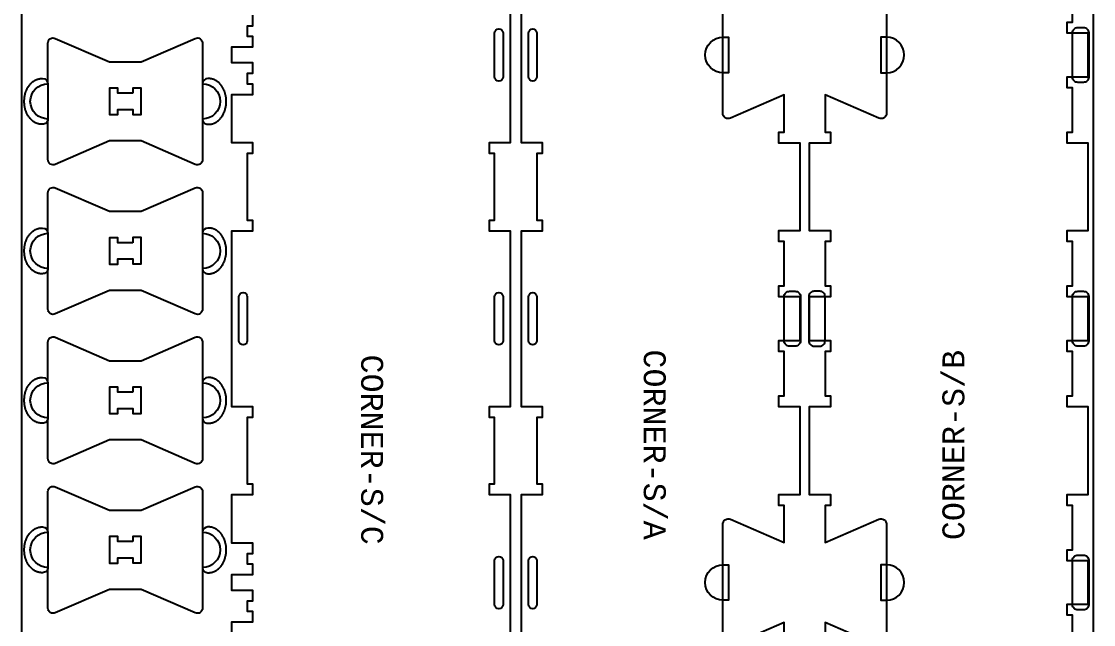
# Model space of a CAD drawing. Extents: x 0 to 12772, y 0 to 23683.
# Drawn here: x 794 to 2014, y 2190 to 2876 of the extents above; entities that cross this region are included whole.
import ezdxf

# ---------------------------------------------------------------- set-up
doc = ezdxf.new("R2010")
doc.units = 0
for name, color, linetype in [('0_SHEET_SPRUCEPLY_2440X122', 1, 'CONTINUOUS'), ('1_ANYTOOL_1MMDEEP_LABELS_S', 2, 'CONTINUOUS'), ('3_ANYTOOL_CUTTHROUGH_INSID', 4, 'CONTINUOUS'), ('4_ANYTOOL_CUTTHROUGH_OUTSI', 5, 'CONTINUOUS'), ('5_ANYTOOL_HALF_MILL_9MM_IN', 3, 'CONTINUOUS')]:
    doc.layers.add(name, color=color, linetype=linetype)
doc.styles.add('MONOTXT_REGULAR', font='')
doc.styles.get('MONOTXT_REGULAR').set_extended_font_data('Monotxt')

msp = doc.modelspace()

# ---------------------------------------------------------------- linework, layer by layer
at = {"layer": '0_SHEET_SPRUCEPLY_2440X122'}
msp.add_lwpolyline([(794.3, 1327.4), (2014.3, 1327.4), (2014.3, 3767.4), (794.3, 3767.4)], close=True, dxfattribs=at)
at = {"layer": '3_ANYTOOL_CUTTHROUGH_INSID'}
for points in [[(1332.8, 2812.4), (1332.8, 2862.4, -1), (1342.3, 2862.4), (1342.3, 2812.4, -1)], [(1380.8, 2862.4), (1380.8, 2812.4, -1), (1371.3, 2812.4), (1371.3, 2862.4, -1)], [(1051.3, 2512.4, -1), (1041.8, 2512.4), (1041.8, 2562.4, -1), (1051.3, 2562.4)], [(1332.8, 2512.4), (1332.8, 2562.4, -1), (1342.3, 2562.4), (1342.3, 2512.4, -1)], [(1380.8, 2562.4), (1380.8, 2512.4, -1), (1371.3, 2512.4), (1371.3, 2562.4, -1)], [(1332.8, 2212.4), (1332.8, 2262.4, -1), (1342.3, 2262.4), (1342.3, 2212.4, -1)], [(1380.8, 2262.4), (1380.8, 2212.4, -1), (1371.3, 2212.4), (1371.3, 2262.4, -1)]]:
    msp.add_lwpolyline(points, format="xyb", close=True, dxfattribs=at)
for points in [[(921, 2793.9), (903.9, 2793.9), (903.9, 2799.6), (894.4, 2799.6), (894.4, 2769.6), (903.9, 2769.6), (903.9, 2775.4), (921, 2775.4), (921, 2769.7), (930.4, 2769.7), (930.4, 2799.7), (921, 2799.7)], [(921, 2623.9), (903.9, 2623.9), (903.9, 2629.6), (894.4, 2629.6), (894.4, 2599.6), (903.9, 2599.6), (903.9, 2605.4), (921, 2605.4), (921, 2599.7), (930.4, 2599.7), (930.4, 2629.7), (921, 2629.7)], [(921, 2454), (903.9, 2453.9), (903.9, 2459.7), (894.4, 2459.7), (894.4, 2429.6), (903.9, 2429.6), (903.9, 2435.4), (921, 2435.5), (921, 2429.7), (930.4, 2429.7), (930.4, 2459.7), (921, 2459.7)], [(921, 2284), (903.9, 2283.9), (903.9, 2289.7), (894.4, 2289.7), (894.4, 2259.6), (903.9, 2259.6), (903.9, 2265.4), (921, 2265.5), (921, 2259.7), (930.4, 2259.7), (930.4, 2289.7), (921, 2289.7)]]:
    msp.add_lwpolyline(points, close=True, dxfattribs=at)
at = {"layer": '4_ANYTOOL_CUTTHROUGH_OUTSI'}
for points in [[(1350.8, 2137.7), (1350.8, 2337.2), (1326.8, 2337.2), (1326.8, 2349.7), (1332.8, 2349.7), (1332.8, 2425.2), (1326.8, 2425.2), (1326.8, 2437.7), (1350.8, 2437.7), (1350.8, 2637.2), (1326.8, 2637.2), (1326.8, 2649.7), (1332.8, 2649.7), (1332.8, 2725.2), (1326.8, 2725.2), (1326.8, 2737.7), (1350.8, 2737.7), (1350.8, 2937.2)], [(1362.8, 2937.2), (1362.8, 2737.7), (1386.8, 2737.7), (1386.8, 2725.2), (1380.8, 2725.2), (1380.8, 2649.7), (1386.8, 2649.7), (1386.8, 2637.2), (1362.8, 2637.2), (1362.8, 2437.7), (1386.8, 2437.7), (1386.8, 2425.2), (1380.8, 2425.2), (1380.8, 2349.7), (1386.8, 2349.7), (1386.8, 2337.2), (1362.8, 2337.2), (1362.8, 2137.7)], [(1990.3, 2149.7), (1990.3, 2200.2), (1984.3, 2200.2), (1984.3, 2212.7), (2008.3, 2212.7), (2008.3, 2262.2), (1984.3, 2262.2), (1984.3, 2274.7), (1990.3, 2274.7), (1990.3, 2325.2), (1984.3, 2325.2), (1984.3, 2337.7), (2008.3, 2337.7), (2008.3, 2437.2), (1984.3, 2437.2), (1984.3, 2449.7), (1990.3, 2449.7), (1990.3, 2500.2), (1984.3, 2500.2), (1984.3, 2512.7), (2008.3, 2512.7), (2008.3, 2562.2), (1984.3, 2562.2), (1984.3, 2574.7), (1990.3, 2574.7), (1990.3, 2625.2), (1984.3, 2625.2), (1984.3, 2637.7), (2008.3, 2637.7), (2008.3, 2737.2), (1984.3, 2737.2), (1984.3, 2749.7), (1990.3, 2749.7), (1990.3, 2800.2), (1984.3, 2800.2), (1984.3, 2812.7), (2008.3, 2812.7), (2008.3, 2862.2), (1984.3, 2862.2), (1984.3, 2874.7), (1990.3, 2874.7), (1990.3, 2925.2)], [(1057.3, 2882.7), (1057.3, 2870.2), (1051.3, 2870.2), (1051.3, 2858.7), (1057.3, 2858.7), (1057.3, 2846.2), (1033.3, 2846.2), (1033.3, 2828.7), (1057.3, 2828.7), (1057.3, 2816.2), (1051.3, 2816.2), (1051.3, 2804.7), (1057.3, 2804.7), (1057.3, 2792.2), (1033.3, 2792.2), (1033.3, 2737.7), (1057.3, 2737.7), (1057.3, 2725.2), (1051.3, 2725.2), (1051.3, 2649.7), (1057.3, 2649.7), (1057.3, 2637.2), (1033.3, 2637.2), (1033.3, 2437.7), (1057.3, 2437.7), (1057.3, 2425.2), (1051.3, 2425.2), (1051.3, 2349.7), (1057.3, 2349.7), (1057.3, 2337.2), (1033.3, 2337.2), (1033.3, 2282.7), (1057.3, 2282.7), (1057.3, 2270.2), (1051.3, 2270.2), (1051.3, 2258.7), (1057.3, 2258.7), (1057.3, 2246.2), (1033.3, 2246.2), (1033.3, 2228.7), (1057.3, 2228.7), (1057.3, 2216.2), (1051.3, 2216.2), (1051.3, 2204.7), (1057.3, 2204.7), (1057.3, 2192.2), (1033.3, 2192.2), (1033.3, 2137.7)], [(1662.3, 2149.7), (1662.3, 2192.1), (1601, 2165.5)], [(1770.1, 2165.5), (1708.8, 2192.1), (1708.8, 2149.7)]]:
    msp.add_lwpolyline(points, dxfattribs=at)
for points in [[(1592.3, 2171.2), (1592.3, 2303.6, -0.539734), (1601, 2309.4), (1662.3, 2282.8), (1662.3, 2325.2), (1656.3, 2325.2), (1656.3, 2337.7), (1680.3, 2337.7), (1680.3, 2437.2), (1656.3, 2437.2), (1656.3, 2449.7), (1662.3, 2449.7), (1662.3, 2500.2), (1656.3, 2500.2), (1656.3, 2512.7), (1680.3, 2512.7), (1680.3, 2562.2), (1656.3, 2562.2), (1656.3, 2574.7), (1662.3, 2574.7), (1662.3, 2625.2), (1656.3, 2625.2), (1656.3, 2637.7), (1680.3, 2637.7), (1680.3, 2737.2), (1656.3, 2737.2), (1656.3, 2749.7), (1662.3, 2749.7), (1662.3, 2792.1), (1601, 2765.5), (1601, 2765.5, -0.539734), (1592.3, 2771.2), (1592.3, 2903.6, -0.539734)], [(1778.8, 2903.6), (1778.8, 2771.2, -0.539734), (1770.1, 2765.5), (1708.8, 2792.1), (1708.8, 2749.7), (1714.8, 2749.7), (1714.8, 2737.2), (1690.8, 2737.2), (1690.8, 2637.7), (1714.8, 2637.7), (1714.8, 2625.2), (1708.8, 2625.2), (1708.8, 2574.7), (1714.8, 2574.7), (1714.8, 2562.2), (1690.8, 2562.2), (1690.8, 2512.7), (1714.8, 2512.7), (1714.8, 2500.2), (1708.8, 2500.2), (1708.8, 2449.7), (1714.8, 2449.7), (1714.8, 2437.2), (1690.8, 2437.2), (1690.8, 2337.7), (1714.8, 2337.7), (1714.8, 2325.2), (1708.8, 2325.2), (1708.8, 2282.8), (1770.1, 2309.4), (1770.1, 2309.4, -0.539734), (1778.8, 2303.6), (1778.8, 2171.2, -0.539734)]]:
    msp.add_lwpolyline(points, format="xyb", dxfattribs=at)
for points in [[(1000.4, 2718.4, -0.539734), (992.1, 2712.9), (930.4, 2739.6), (894.4, 2739.6), (832.8, 2712.9, -0.539734), (824.4, 2718.4), (824.4, 2764.6, -1), (824.4, 2804.6), (824.4, 2850.8, -0.539734), (832.8, 2856.3), (894.4, 2829.6), (930.4, 2829.6), (992.1, 2856.3, -0.539734), (1000.4, 2850.8), (1000.4, 2804.6, -1), (1000.4, 2764.6)], [(1000.4, 2548.4, -0.539734), (992.1, 2542.9), (930.4, 2569.6), (894.4, 2569.6), (832.8, 2542.9, -0.539734), (824.4, 2548.4), (824.4, 2594.6, -1), (824.4, 2634.6), (824.4, 2680.8, -0.539734), (832.8, 2686.3), (894.4, 2659.6), (930.4, 2659.6), (992.1, 2686.3, -0.539734), (1000.4, 2680.8), (1000.4, 2634.6, -1), (1000.4, 2594.6)], [(1000.4, 2378.4, -0.539734), (992.1, 2372.9), (930.4, 2399.6), (894.4, 2399.6), (832.8, 2372.9, -0.539734), (824.4, 2378.4), (824.4, 2424.6, -1), (824.4, 2464.6), (824.4, 2510.8, -0.539734), (832.8, 2516.3), (894.4, 2489.6), (930.4, 2489.6), (992.1, 2516.3, -0.539734), (1000.4, 2510.8), (1000.4, 2464.6, -1), (1000.4, 2424.6)], [(1000.4, 2208.4, -0.539734), (992.1, 2202.9), (930.4, 2229.6), (894.4, 2229.6), (832.8, 2202.9, -0.539734), (824.4, 2208.4), (824.4, 2254.6, -1), (824.4, 2294.6), (824.4, 2340.8, -0.539734), (832.8, 2346.3), (894.4, 2319.6), (930.4, 2319.6), (992.1, 2346.3, -0.539734), (1000.4, 2340.8), (1000.4, 2294.6, -1), (1000.4, 2254.6)]]:
    msp.add_lwpolyline(points, format="xyb", close=True, dxfattribs=at)
at = {"layer": '5_ANYTOOL_HALF_MILL_9MM_IN'}
for points in [[(2008.8, 2812.2, -0.414214), (2002.8, 2806.2), (1996.3, 2806.2, -0.414214), (1990.3, 2812.2), (1990.3, 2862.7, -0.414214), (1996.3, 2868.7), (2002.8, 2868.7, -0.414214), (2008.8, 2862.7)], [(1592.6, 2817.2, -1), (1592.6, 2857.7), (1598.8, 2857.7), (1598.8, 2817.2)], [(1778.6, 2817.2, 1), (1778.6, 2857.7), (1772.3, 2857.7), (1772.3, 2817.2)], [(817.5, 2758.6), (817, 2758.6), (816.6, 2758.6), (816.1, 2758.7), (815.7, 2758.7), (815.2, 2758.8), (814.7, 2758.8), (814.3, 2758.9), (813.8, 2759), (813.4, 2759.2), (812.9, 2759.3), (812.4, 2759.4), (812, 2759.6), (811.5, 2759.8), (811, 2760), (810.6, 2760.2), (810.1, 2760.4), (809.6, 2760.7), (809.2, 2760.9), (808.7, 2761.2), (808.3, 2761.5), (807.8, 2761.8), (807.4, 2762.1), (807, 2762.5), (806.5, 2762.8), (806.1, 2763.2), (805.7, 2763.6), (805.3, 2764), (804.9, 2764.4), (804.5, 2764.8), (804.1, 2765.3), (803.7, 2765.8), (803.3, 2766.2), (803, 2766.7), (802.6, 2767.2), (802.3, 2767.7), (801.9, 2768.2), (801.6, 2768.7), (801.3, 2769.3), (801, 2769.8), (800.7, 2770.4), (800.5, 2770.9), (800.2, 2771.5), (799.9, 2772.1), (799.7, 2772.7), (799.5, 2773.2), (799.3, 2773.8), (799.1, 2774.4), (798.9, 2775), (798.7, 2775.6), (798.5, 2776.2), (798.4, 2776.8), (798.2, 2777.5), (798.1, 2778.1), (798, 2778.7), (797.9, 2779.3), (797.8, 2779.9), (797.7, 2780.5), (797.7, 2781.1), (797.6, 2781.7), (797.6, 2782.3), (797.5, 2782.9), (797.5, 2783.4), (797.5, 2784.6), (797.5, 2785.8), (797.5, 2786.4), (797.6, 2786.9), (797.6, 2787.5), (797.7, 2788.1), (797.7, 2788.7), (797.8, 2789.3), (797.9, 2789.9), (798, 2790.5), (798.1, 2791.2), (798.2, 2791.8), (798.4, 2792.4), (798.5, 2793), (798.7, 2793.6), (798.9, 2794.2), (799.1, 2794.8), (799.3, 2795.4), (799.5, 2796), (799.7, 2796.5), (800, 2797.1), (800.2, 2797.7), (800.5, 2798.3), (800.7, 2798.8), (801, 2799.4), (801.3, 2799.9), (801.6, 2800.5), (802, 2801), (802.3, 2801.5), (802.6, 2802), (803, 2802.5), (803.3, 2803), (803.7, 2803.5), (804.1, 2803.9), (804.5, 2804.4), (804.9, 2804.8), (805.3, 2805.2), (805.7, 2805.6), (806.1, 2806), (806.5, 2806.4), (807, 2806.7), (807.4, 2807.1), (807.9, 2807.4), (808.3, 2807.7), (808.8, 2808), (809.2, 2808.3), (809.7, 2808.5), (810.1, 2808.8), (810.6, 2809), (811.1, 2809.2), (811.5, 2809.4), (812, 2809.6), (812.5, 2809.8), (812.9, 2809.9), (813.4, 2810.1), (813.9, 2810.2), (814.3, 2810.3), (814.8, 2810.4), (815.2, 2810.4), (815.7, 2810.5), (816.2, 2810.5), (816.6, 2810.6), (817.1, 2810.6), (817.5, 2810.6), (818.4, 2810.6, -0.413668), (824.4, 2804.6), (824.4, 2764.6, -0.41476), (818.4, 2758.6)], [(1007.4, 2758.6), (1007.9, 2758.6), (1008.3, 2758.6), (1008.8, 2758.7), (1009.2, 2758.7), (1009.7, 2758.8), (1010.1, 2758.8), (1010.6, 2758.9), (1011.1, 2759), (1011.5, 2759.2), (1012, 2759.3), (1012.5, 2759.4), (1012.9, 2759.6), (1013.4, 2759.8), (1013.9, 2760), (1014.3, 2760.2), (1014.8, 2760.4), (1015.2, 2760.7), (1015.7, 2760.9), (1016.2, 2761.2), (1016.6, 2761.5), (1017, 2761.8), (1017.5, 2762.1), (1017.9, 2762.5), (1018.4, 2762.8), (1018.8, 2763.2), (1019.2, 2763.6), (1019.6, 2764), (1020, 2764.4), (1020.4, 2764.8), (1020.8, 2765.3), (1021.2, 2765.8), (1021.6, 2766.2), (1021.9, 2766.7), (1022.3, 2767.2), (1022.6, 2767.7), (1022.9, 2768.2), (1023.3, 2768.7), (1023.6, 2769.3), (1023.9, 2769.8), (1024.1, 2770.4), (1024.4, 2770.9), (1024.7, 2771.5), (1024.9, 2772.1), (1025.2, 2772.7), (1025.4, 2773.2), (1025.6, 2773.8), (1025.8, 2774.4), (1026, 2775), (1026.2, 2775.6), (1026.3, 2776.2), (1026.5, 2776.8), (1026.6, 2777.5), (1026.8, 2778.1), (1026.9, 2778.7), (1027, 2779.3), (1027.1, 2779.9), (1027.1, 2780.5), (1027.2, 2781.1), (1027.3, 2781.7), (1027.3, 2782.3), (1027.4, 2782.9), (1027.4, 2783.4), (1027.4, 2784.6), (1027.4, 2785.8), (1027.4, 2786.4), (1027.3, 2786.9), (1027.3, 2787.5), (1027.2, 2788.1), (1027.1, 2788.7), (1027.1, 2789.3), (1027, 2789.9), (1026.9, 2790.5), (1026.8, 2791.2), (1026.6, 2791.8), (1026.5, 2792.4), (1026.3, 2793), (1026.2, 2793.6), (1026, 2794.2), (1025.8, 2794.8), (1025.6, 2795.4), (1025.4, 2796), (1025.2, 2796.5), (1024.9, 2797.1), (1024.7, 2797.7), (1024.4, 2798.3), (1024.1, 2798.8), (1023.9, 2799.4), (1023.6, 2799.9), (1023.2, 2800.5), (1022.9, 2801), (1022.6, 2801.5), (1022.2, 2802), (1021.9, 2802.5), (1021.5, 2803), (1021.2, 2803.5), (1020.8, 2803.9), (1020.4, 2804.4), (1020, 2804.8), (1019.6, 2805.2), (1019.2, 2805.6), (1018.8, 2806), (1018.3, 2806.4), (1017.9, 2806.7), (1017.5, 2807.1), (1017, 2807.4), (1016.6, 2807.7), (1016.1, 2808), (1015.7, 2808.3), (1015.2, 2808.5), (1014.7, 2808.8), (1014.3, 2809), (1013.8, 2809.2), (1013.4, 2809.4), (1012.9, 2809.6), (1012.4, 2809.8), (1012, 2809.9), (1011.5, 2810.1), (1011, 2810.2), (1010.6, 2810.3), (1010.1, 2810.4), (1009.6, 2810.4), (1009.2, 2810.5), (1008.7, 2810.5), (1008.3, 2810.6), (1007.8, 2810.6), (1007.4, 2810.6), (1006.4, 2810.6, 0.413668), (1000.4, 2804.6), (1000.4, 2764.6, 0.41476), (1006.4, 2758.6)], [(817.5, 2588.6), (817, 2588.6), (816.6, 2588.6), (816.1, 2588.7), (815.7, 2588.7), (815.2, 2588.8), (814.7, 2588.8), (814.3, 2588.9), (813.8, 2589), (813.4, 2589.2), (812.9, 2589.3), (812.4, 2589.4), (812, 2589.6), (811.5, 2589.8), (811, 2590), (810.6, 2590.2), (810.1, 2590.4), (809.6, 2590.7), (809.2, 2590.9), (808.7, 2591.2), (808.3, 2591.5), (807.8, 2591.8), (807.4, 2592.1), (807, 2592.5), (806.5, 2592.8), (806.1, 2593.2), (805.7, 2593.6), (805.3, 2594), (804.9, 2594.4), (804.5, 2594.8), (804.1, 2595.3), (803.7, 2595.8), (803.3, 2596.2), (803, 2596.7), (802.6, 2597.2), (802.3, 2597.7), (801.9, 2598.2), (801.6, 2598.7), (801.3, 2599.3), (801, 2599.8), (800.7, 2600.4), (800.5, 2600.9), (800.2, 2601.5), (799.9, 2602.1), (799.7, 2602.7), (799.5, 2603.2), (799.3, 2603.8), (799.1, 2604.4), (798.9, 2605), (798.7, 2605.6), (798.5, 2606.2), (798.4, 2606.8), (798.2, 2607.5), (798.1, 2608.1), (798, 2608.7), (797.9, 2609.3), (797.8, 2609.9), (797.7, 2610.5), (797.7, 2611.1), (797.6, 2611.7), (797.6, 2612.3), (797.5, 2612.9), (797.5, 2613.4), (797.5, 2614.6), (797.5, 2615.8), (797.5, 2616.4), (797.6, 2616.9), (797.6, 2617.5), (797.7, 2618.1), (797.7, 2618.7), (797.8, 2619.3), (797.9, 2619.9), (798, 2620.5), (798.1, 2621.2), (798.2, 2621.8), (798.4, 2622.4), (798.5, 2623), (798.7, 2623.6), (798.9, 2624.2), (799.1, 2624.8), (799.3, 2625.4), (799.5, 2626), (799.7, 2626.5), (800, 2627.1), (800.2, 2627.7), (800.5, 2628.3), (800.7, 2628.8), (801, 2629.4), (801.3, 2629.9), (801.6, 2630.5), (802, 2631), (802.3, 2631.5), (802.6, 2632), (803, 2632.5), (803.3, 2633), (803.7, 2633.5), (804.1, 2633.9), (804.5, 2634.4), (804.9, 2634.8), (805.3, 2635.2), (805.7, 2635.6), (806.1, 2636), (806.5, 2636.4), (807, 2636.7), (807.4, 2637.1), (807.9, 2637.4), (808.3, 2637.7), (808.8, 2638), (809.2, 2638.3), (809.7, 2638.5), (810.1, 2638.8), (810.6, 2639), (811.1, 2639.2), (811.5, 2639.4), (812, 2639.6), (812.5, 2639.8), (812.9, 2639.9), (813.4, 2640.1), (813.9, 2640.2), (814.3, 2640.3), (814.8, 2640.4), (815.2, 2640.4), (815.7, 2640.5), (816.2, 2640.5), (816.6, 2640.6), (817.1, 2640.6), (817.5, 2640.6), (818.4, 2640.6, -0.413668), (824.4, 2634.6), (824.4, 2594.6, -0.41476), (818.4, 2588.6)], [(1007.4, 2588.6), (1007.9, 2588.6), (1008.3, 2588.6), (1008.8, 2588.7), (1009.2, 2588.7), (1009.7, 2588.8), (1010.1, 2588.8), (1010.6, 2588.9), (1011.1, 2589), (1011.5, 2589.2), (1012, 2589.3), (1012.5, 2589.4), (1012.9, 2589.6), (1013.4, 2589.8), (1013.9, 2590), (1014.3, 2590.2), (1014.8, 2590.4), (1015.2, 2590.7), (1015.7, 2590.9), (1016.2, 2591.2), (1016.6, 2591.5), (1017, 2591.8), (1017.5, 2592.1), (1017.9, 2592.5), (1018.4, 2592.8), (1018.8, 2593.2), (1019.2, 2593.6), (1019.6, 2594), (1020, 2594.4), (1020.4, 2594.8), (1020.8, 2595.3), (1021.2, 2595.8), (1021.6, 2596.2), (1021.9, 2596.7), (1022.3, 2597.2), (1022.6, 2597.7), (1022.9, 2598.2), (1023.3, 2598.7), (1023.6, 2599.3), (1023.9, 2599.8), (1024.1, 2600.4), (1024.4, 2600.9), (1024.7, 2601.5), (1024.9, 2602.1), (1025.2, 2602.7), (1025.4, 2603.2), (1025.6, 2603.8), (1025.8, 2604.4), (1026, 2605), (1026.2, 2605.6), (1026.3, 2606.2), (1026.5, 2606.8), (1026.6, 2607.5), (1026.8, 2608.1), (1026.9, 2608.7), (1027, 2609.3), (1027.1, 2609.9), (1027.1, 2610.5), (1027.2, 2611.1), (1027.3, 2611.7), (1027.3, 2612.3), (1027.4, 2612.9), (1027.4, 2613.4), (1027.4, 2614.6), (1027.4, 2615.8), (1027.4, 2616.4), (1027.3, 2616.9), (1027.3, 2617.5), (1027.2, 2618.1), (1027.1, 2618.7), (1027.1, 2619.3), (1027, 2619.9), (1026.9, 2620.5), (1026.8, 2621.2), (1026.6, 2621.8), (1026.5, 2622.4), (1026.3, 2623), (1026.2, 2623.6), (1026, 2624.2), (1025.8, 2624.8), (1025.6, 2625.4), (1025.4, 2626), (1025.2, 2626.5), (1024.9, 2627.1), (1024.7, 2627.7), (1024.4, 2628.3), (1024.1, 2628.8), (1023.9, 2629.4), (1023.6, 2629.9), (1023.2, 2630.5), (1022.9, 2631), (1022.6, 2631.5), (1022.2, 2632), (1021.9, 2632.5), (1021.5, 2633), (1021.2, 2633.5), (1020.8, 2633.9), (1020.4, 2634.4), (1020, 2634.8), (1019.6, 2635.2), (1019.2, 2635.6), (1018.8, 2636), (1018.3, 2636.4), (1017.9, 2636.7), (1017.5, 2637.1), (1017, 2637.4), (1016.6, 2637.7), (1016.1, 2638), (1015.7, 2638.3), (1015.2, 2638.5), (1014.7, 2638.8), (1014.3, 2639), (1013.8, 2639.2), (1013.4, 2639.4), (1012.9, 2639.6), (1012.4, 2639.8), (1012, 2639.9), (1011.5, 2640.1), (1011, 2640.2), (1010.6, 2640.3), (1010.1, 2640.4), (1009.6, 2640.4), (1009.2, 2640.5), (1008.7, 2640.5), (1008.3, 2640.6), (1007.8, 2640.6), (1007.4, 2640.6), (1006.4, 2640.6, 0.413668), (1000.4, 2634.6), (1000.4, 2594.6, 0.41476), (1006.4, 2588.6)], [(1680.8, 2512.2, -0.414214), (1674.8, 2506.2), (1668.3, 2506.2, -0.414214), (1662.3, 2512.2), (1662.3, 2562.7, -0.414214), (1668.3, 2568.7), (1674.8, 2568.7, -0.414214), (1680.8, 2562.7)], [(1690.3, 2512.2, 0.414214), (1696.3, 2506.2), (1702.8, 2506.2, 0.414214), (1708.8, 2512.2), (1708.8, 2562.7, 0.414214), (1702.8, 2568.7), (1696.3, 2568.7, 0.414214), (1690.3, 2562.7)], [(2008.8, 2512.2, -0.414214), (2002.8, 2506.2), (1996.3, 2506.2, -0.414214), (1990.3, 2512.2), (1990.3, 2562.7, -0.414214), (1996.3, 2568.7), (2002.8, 2568.7, -0.414214), (2008.8, 2562.7)], [(817.5, 2418.6), (817, 2418.6), (816.6, 2418.6), (816.1, 2418.7), (815.7, 2418.7), (815.2, 2418.8), (814.7, 2418.9), (814.3, 2419), (813.8, 2419.1), (813.4, 2419.2), (812.9, 2419.3), (812.4, 2419.5), (812, 2419.6), (811.5, 2419.8), (811, 2420), (810.6, 2420.2), (810.1, 2420.4), (809.6, 2420.7), (809.2, 2421), (808.7, 2421.2), (808.3, 2421.5), (807.8, 2421.8), (807.4, 2422.2), (807, 2422.5), (806.5, 2422.9), (806.1, 2423.2), (805.7, 2423.6), (805.3, 2424), (804.9, 2424.4), (804.5, 2424.9), (804.1, 2425.3), (803.7, 2425.8), (803.3, 2426.2), (803, 2426.7), (802.6, 2427.2), (802.3, 2427.7), (801.9, 2428.2), (801.6, 2428.8), (801.3, 2429.3), (801, 2429.8), (800.7, 2430.4), (800.5, 2431), (800.2, 2431.5), (799.9, 2432.1), (799.7, 2432.7), (799.5, 2433.3), (799.3, 2433.9), (799.1, 2434.5), (798.9, 2435.1), (798.7, 2435.7), (798.5, 2436.3), (798.4, 2436.9), (798.2, 2437.5), (798.1, 2438.1), (798, 2438.7), (797.9, 2439.3), (797.8, 2439.9), (797.7, 2440.5), (797.7, 2441.1), (797.6, 2441.7), (797.6, 2442.3), (797.5, 2442.9), (797.5, 2443.5), (797.5, 2444.6), (797.5, 2445.8), (797.5, 2446.4), (797.6, 2447), (797.6, 2447.6), (797.7, 2448.2), (797.7, 2448.8), (797.8, 2449.4), (797.9, 2450), (798, 2450.6), (798.1, 2451.2), (798.2, 2451.8), (798.4, 2452.4), (798.5, 2453), (798.7, 2453.6), (798.9, 2454.2), (799.1, 2454.8), (799.3, 2455.4), (799.5, 2456), (799.7, 2456.6), (800, 2457.1), (800.2, 2457.7), (800.5, 2458.3), (800.7, 2458.9), (801, 2459.4), (801.3, 2459.9), (801.6, 2460.5), (802, 2461), (802.3, 2461.5), (802.6, 2462), (803, 2462.5), (803.3, 2463), (803.7, 2463.5), (804.1, 2463.9), (804.5, 2464.4), (804.9, 2464.8), (805.3, 2465.2), (805.7, 2465.6), (806.1, 2466), (806.5, 2466.4), (807, 2466.7), (807.4, 2467.1), (807.9, 2467.4), (808.3, 2467.7), (808.8, 2468), (809.2, 2468.3), (809.7, 2468.6), (810.1, 2468.8), (810.6, 2469), (811.1, 2469.2), (811.5, 2469.4), (812, 2469.6), (812.5, 2469.8), (812.9, 2469.9), (813.4, 2470.1), (813.9, 2470.2), (814.3, 2470.3), (814.8, 2470.4), (815.2, 2470.5), (815.7, 2470.5), (816.2, 2470.6), (816.6, 2470.6), (817.1, 2470.6), (817.5, 2470.6), (818.4, 2470.6, -0.413668), (824.4, 2464.6), (824.4, 2424.6, -0.41476), (818.4, 2418.6)], [(1007.4, 2418.6), (1007.9, 2418.6), (1008.3, 2418.6), (1008.8, 2418.7), (1009.2, 2418.7), (1009.7, 2418.8), (1010.1, 2418.9), (1010.6, 2419), (1011.1, 2419.1), (1011.5, 2419.2), (1012, 2419.3), (1012.5, 2419.5), (1012.9, 2419.6), (1013.4, 2419.8), (1013.9, 2420), (1014.3, 2420.2), (1014.8, 2420.4), (1015.2, 2420.7), (1015.7, 2421), (1016.2, 2421.2), (1016.6, 2421.5), (1017, 2421.8), (1017.5, 2422.2), (1017.9, 2422.5), (1018.4, 2422.9), (1018.8, 2423.2), (1019.2, 2423.6), (1019.6, 2424), (1020, 2424.4), (1020.4, 2424.9), (1020.8, 2425.3), (1021.2, 2425.8), (1021.6, 2426.2), (1021.9, 2426.7), (1022.3, 2427.2), (1022.6, 2427.7), (1022.9, 2428.2), (1023.3, 2428.8), (1023.6, 2429.3), (1023.9, 2429.8), (1024.1, 2430.4), (1024.4, 2431), (1024.7, 2431.5), (1024.9, 2432.1), (1025.2, 2432.7), (1025.4, 2433.3), (1025.6, 2433.9), (1025.8, 2434.5), (1026, 2435.1), (1026.2, 2435.7), (1026.3, 2436.3), (1026.5, 2436.9), (1026.6, 2437.5), (1026.8, 2438.1), (1026.9, 2438.7), (1027, 2439.3), (1027.1, 2439.9), (1027.1, 2440.5), (1027.2, 2441.1), (1027.3, 2441.7), (1027.3, 2442.3), (1027.4, 2442.9), (1027.4, 2443.5), (1027.4, 2444.6), (1027.4, 2445.8), (1027.4, 2446.4), (1027.3, 2447), (1027.3, 2447.6), (1027.2, 2448.2), (1027.1, 2448.8), (1027.1, 2449.4), (1027, 2450), (1026.9, 2450.6), (1026.8, 2451.2), (1026.6, 2451.8), (1026.5, 2452.4), (1026.3, 2453), (1026.2, 2453.6), (1026, 2454.2), (1025.8, 2454.8), (1025.6, 2455.4), (1025.4, 2456), (1025.2, 2456.6), (1024.9, 2457.1), (1024.7, 2457.7), (1024.4, 2458.3), (1024.1, 2458.9), (1023.9, 2459.4), (1023.6, 2459.9), (1023.2, 2460.5), (1022.9, 2461), (1022.6, 2461.5), (1022.2, 2462), (1021.9, 2462.5), (1021.5, 2463), (1021.2, 2463.5), (1020.8, 2463.9), (1020.4, 2464.4), (1020, 2464.8), (1019.6, 2465.2), (1019.2, 2465.6), (1018.8, 2466), (1018.3, 2466.4), (1017.9, 2466.7), (1017.5, 2467.1), (1017, 2467.4), (1016.6, 2467.7), (1016.1, 2468), (1015.7, 2468.3), (1015.2, 2468.6), (1014.7, 2468.8), (1014.3, 2469), (1013.8, 2469.2), (1013.4, 2469.4), (1012.9, 2469.6), (1012.4, 2469.8), (1012, 2469.9), (1011.5, 2470.1), (1011, 2470.2), (1010.6, 2470.3), (1010.1, 2470.4), (1009.6, 2470.5), (1009.2, 2470.5), (1008.7, 2470.6), (1008.3, 2470.6), (1007.8, 2470.6), (1007.4, 2470.6), (1006.4, 2470.6, 0.413668), (1000.4, 2464.6), (1000.4, 2424.6, 0.41476), (1006.4, 2418.6)], [(817.5, 2248.6), (817, 2248.6), (816.6, 2248.6), (816.1, 2248.7), (815.7, 2248.7), (815.2, 2248.8), (814.7, 2248.9), (814.3, 2249), (813.8, 2249.1), (813.4, 2249.2), (812.9, 2249.3), (812.4, 2249.5), (812, 2249.6), (811.5, 2249.8), (811, 2250), (810.6, 2250.2), (810.1, 2250.4), (809.6, 2250.7), (809.2, 2251), (808.7, 2251.2), (808.3, 2251.5), (807.8, 2251.8), (807.4, 2252.2), (807, 2252.5), (806.5, 2252.9), (806.1, 2253.2), (805.7, 2253.6), (805.3, 2254), (804.9, 2254.4), (804.5, 2254.9), (804.1, 2255.3), (803.7, 2255.8), (803.3, 2256.2), (803, 2256.7), (802.6, 2257.2), (802.3, 2257.7), (801.9, 2258.2), (801.6, 2258.8), (801.3, 2259.3), (801, 2259.8), (800.7, 2260.4), (800.5, 2261), (800.2, 2261.5), (799.9, 2262.1), (799.7, 2262.7), (799.5, 2263.3), (799.3, 2263.9), (799.1, 2264.5), (798.9, 2265.1), (798.7, 2265.7), (798.5, 2266.3), (798.4, 2266.9), (798.2, 2267.5), (798.1, 2268.1), (798, 2268.7), (797.9, 2269.3), (797.8, 2269.9), (797.7, 2270.5), (797.7, 2271.1), (797.6, 2271.7), (797.6, 2272.3), (797.5, 2272.9), (797.5, 2273.5), (797.5, 2274.6), (797.5, 2275.8), (797.5, 2276.4), (797.6, 2277), (797.6, 2277.6), (797.7, 2278.2), (797.7, 2278.8), (797.8, 2279.4), (797.9, 2280), (798, 2280.6), (798.1, 2281.2), (798.2, 2281.8), (798.4, 2282.4), (798.5, 2283), (798.7, 2283.6), (798.9, 2284.2), (799.1, 2284.8), (799.3, 2285.4), (799.5, 2286), (799.7, 2286.6), (800, 2287.1), (800.2, 2287.7), (800.5, 2288.3), (800.7, 2288.9), (801, 2289.4), (801.3, 2289.9), (801.6, 2290.5), (802, 2291), (802.3, 2291.5), (802.6, 2292), (803, 2292.5), (803.3, 2293), (803.7, 2293.5), (804.1, 2293.9), (804.5, 2294.4), (804.9, 2294.8), (805.3, 2295.2), (805.7, 2295.6), (806.1, 2296), (806.5, 2296.4), (807, 2296.7), (807.4, 2297.1), (807.9, 2297.4), (808.3, 2297.7), (808.8, 2298), (809.2, 2298.3), (809.7, 2298.6), (810.1, 2298.8), (810.6, 2299), (811.1, 2299.2), (811.5, 2299.4), (812, 2299.6), (812.5, 2299.8), (812.9, 2299.9), (813.4, 2300.1), (813.9, 2300.2), (814.3, 2300.3), (814.8, 2300.4), (815.2, 2300.5), (815.7, 2300.5), (816.2, 2300.6), (816.6, 2300.6), (817.1, 2300.6), (817.5, 2300.6), (818.4, 2300.6, -0.413668), (824.4, 2294.6), (824.4, 2254.6, -0.41476), (818.4, 2248.6)], [(1007.4, 2248.6), (1007.9, 2248.6), (1008.3, 2248.6), (1008.8, 2248.7), (1009.2, 2248.7), (1009.7, 2248.8), (1010.1, 2248.9), (1010.6, 2249), (1011.1, 2249.1), (1011.5, 2249.2), (1012, 2249.3), (1012.5, 2249.5), (1012.9, 2249.6), (1013.4, 2249.8), (1013.9, 2250), (1014.3, 2250.2), (1014.8, 2250.4), (1015.2, 2250.7), (1015.7, 2251), (1016.2, 2251.2), (1016.6, 2251.5), (1017, 2251.8), (1017.5, 2252.2), (1017.9, 2252.5), (1018.4, 2252.9), (1018.8, 2253.2), (1019.2, 2253.6), (1019.6, 2254), (1020, 2254.4), (1020.4, 2254.9), (1020.8, 2255.3), (1021.2, 2255.8), (1021.6, 2256.2), (1021.9, 2256.7), (1022.3, 2257.2), (1022.6, 2257.7), (1022.9, 2258.2), (1023.3, 2258.8), (1023.6, 2259.3), (1023.9, 2259.8), (1024.1, 2260.4), (1024.4, 2261), (1024.7, 2261.5), (1024.9, 2262.1), (1025.2, 2262.7), (1025.4, 2263.3), (1025.6, 2263.9), (1025.8, 2264.5), (1026, 2265.1), (1026.2, 2265.7), (1026.3, 2266.3), (1026.5, 2266.9), (1026.6, 2267.5), (1026.8, 2268.1), (1026.9, 2268.7), (1027, 2269.3), (1027.1, 2269.9), (1027.1, 2270.5), (1027.2, 2271.1), (1027.3, 2271.7), (1027.3, 2272.3), (1027.4, 2272.9), (1027.4, 2273.5), (1027.4, 2274.6), (1027.4, 2275.8), (1027.4, 2276.4), (1027.3, 2277), (1027.3, 2277.6), (1027.2, 2278.2), (1027.1, 2278.8), (1027.1, 2279.4), (1027, 2280), (1026.9, 2280.6), (1026.8, 2281.2), (1026.6, 2281.8), (1026.5, 2282.4), (1026.3, 2283), (1026.2, 2283.6), (1026, 2284.2), (1025.8, 2284.8), (1025.6, 2285.4), (1025.4, 2286), (1025.2, 2286.6), (1024.9, 2287.1), (1024.7, 2287.7), (1024.4, 2288.3), (1024.1, 2288.9), (1023.9, 2289.4), (1023.6, 2289.9), (1023.2, 2290.5), (1022.9, 2291), (1022.6, 2291.5), (1022.2, 2292), (1021.9, 2292.5), (1021.5, 2293), (1021.2, 2293.5), (1020.8, 2293.9), (1020.4, 2294.4), (1020, 2294.8), (1019.6, 2295.2), (1019.2, 2295.6), (1018.8, 2296), (1018.3, 2296.4), (1017.9, 2296.7), (1017.5, 2297.1), (1017, 2297.4), (1016.6, 2297.7), (1016.1, 2298), (1015.7, 2298.3), (1015.2, 2298.6), (1014.7, 2298.8), (1014.3, 2299), (1013.8, 2299.2), (1013.4, 2299.4), (1012.9, 2299.6), (1012.4, 2299.8), (1012, 2299.9), (1011.5, 2300.1), (1011, 2300.2), (1010.6, 2300.3), (1010.1, 2300.4), (1009.6, 2300.5), (1009.2, 2300.5), (1008.7, 2300.6), (1008.3, 2300.6), (1007.8, 2300.6), (1007.4, 2300.6), (1006.4, 2300.6, 0.413668), (1000.4, 2294.6), (1000.4, 2254.6, 0.41476), (1006.4, 2248.6)], [(1592.6, 2217.2, -1), (1592.6, 2257.7), (1598.8, 2257.7), (1598.8, 2217.2)], [(1778.6, 2217.2, 1), (1778.6, 2257.7), (1772.3, 2257.7), (1772.3, 2217.2)], [(2008.8, 2212.2, -0.414214), (2002.8, 2206.2), (1996.3, 2206.2, -0.414214), (1990.3, 2212.2), (1990.3, 2262.7, -0.414214), (1996.3, 2268.7), (2002.8, 2268.7, -0.414214), (2008.8, 2262.7)]]:
    msp.add_lwpolyline(points, format="xyb", close=True, dxfattribs=at)

# ---------------------------------------------------------------- texts
at = {"layer": '1_ANYTOOL_1MMDEEP_LABELS_S', "char_height": 25, "attachment_point": 5, "style": 'MONOTXT_REGULAR'}
for s, insert, width, rotation in [('CORNER-S/C', (1193.2, 2388.5, 0), 536.757, 270), ('CORNER-S/A', (1514.8, 2394.3, 0), 537.027, 270), ('CORNER-S/B', (1855, 2393.8, 0), 537.027, 90)]:
    msp.add_mtext(s, dxfattribs=dict(at, insert=insert, width=width, rotation=rotation))

doc.saveas('drawing.dxf')
